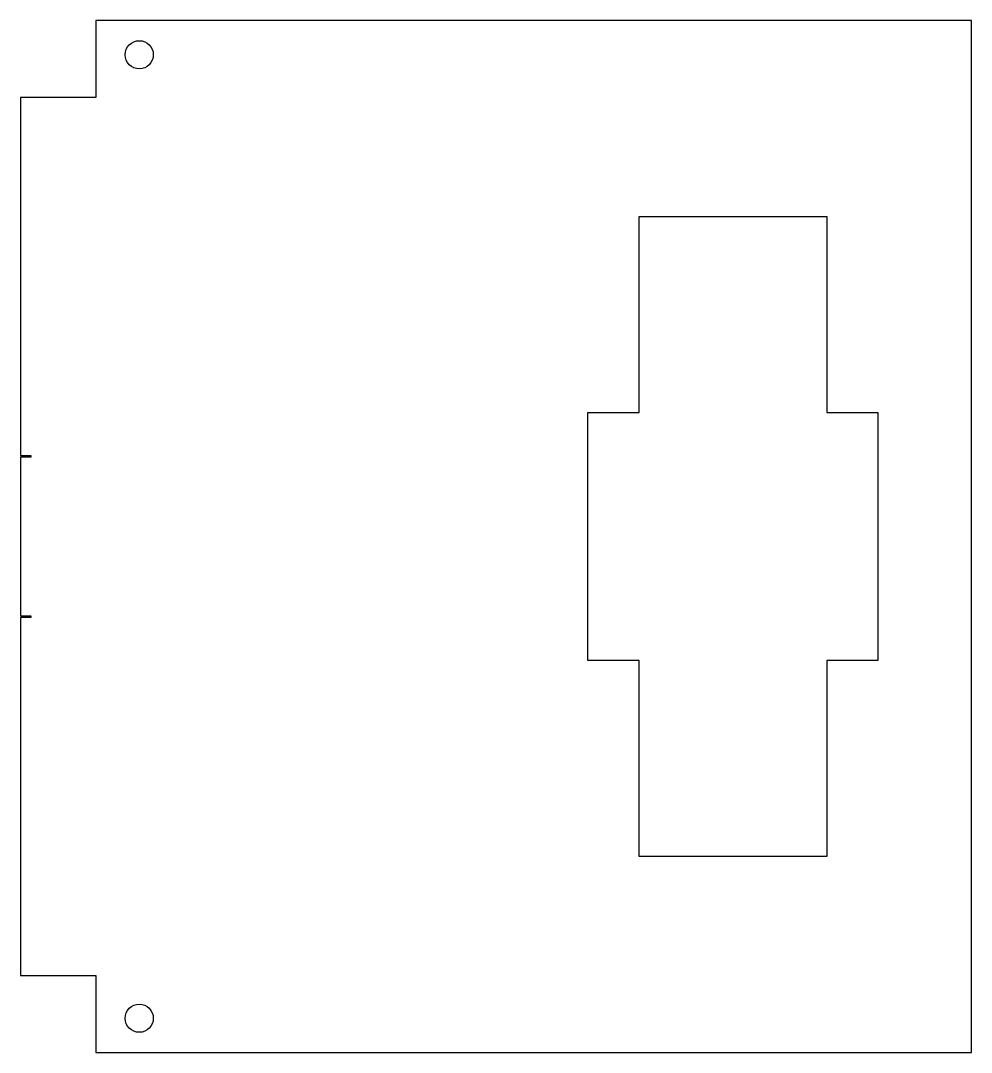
# Model space of a CAD drawing. Header units: millimetres. Extents: x -35 to 77, y -60 to 61.
import ezdxf

# ---------------------------------------------------------------- set-up
doc = ezdxf.new("R2010")
doc.units = ezdxf.units.MM
doc.layers.get('0').update_dxf_attribs({"linetype": 'CONTINUOUS'})

msp = doc.modelspace()

# ---------------------------------------------------------------- linework, layer by layer
for points in [[(-34.5, 51.5), (-34.5, 9.5), (-33.3, 9.5), (-33.3, 9.3), (-34.5, 9.3), (-34.5, -9.3), (-33.3, -9.3), (-33.3, -9.5), (-34.5, -9.5), (-34.5, -51.5), (-25.7, -51.5), (-25.7, -60.5), (76.95, -60.5), (76.95, 60.5), (-25.7, 60.5), (-25.7, 51.5)], [(32, -14.53), (32, 14.53), (38, 14.53), (38, 37.53), (60, 37.53), (60, 14.53), (66, 14.53), (66, -14.53), (60, -14.53), (60, -37.53), (38, -37.53), (38, -14.53)]]:
    msp.add_lwpolyline(points, close=True)
for centre in [(-20.6, 56.5), (-20.6, -56.5)]:
    msp.add_circle(centre, 1.65)

doc.saveas('drawing.dxf')
